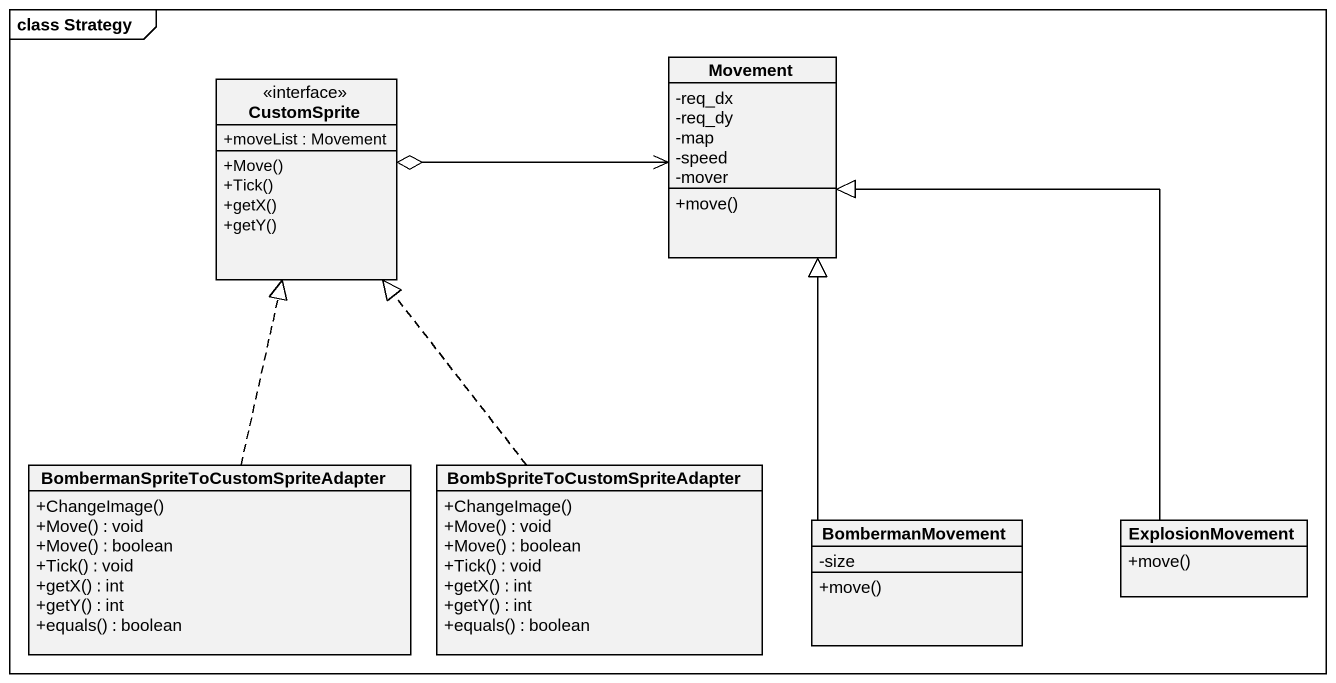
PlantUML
@startuml
mainframe class Strategy
hide circle
hide empty members
skinparam classAttributeIconSize 0
interface CustomSprite {
  +moveList : Movement
  +Move()
  +Tick()
  +getX()
  +getY()
}
class Movement {
  -req_dx
  -req_dy
  -map
  -speed
  -mover
  +move()
}
class "BombermanSpriteToCustomSpriteAdapter" as BombermanSpriteToCustomSprit {
  +ChangeImage()
  +Move() : void
  +Move() : boolean
  +Tick() : void
  +getX() : int
  +getY() : int
  +equals() : boolean
}
class "BombSpriteToCustomSpriteAdapter" as BombSpriteToCustomSpriteAdap {
  +ChangeImage()
  +Move() : void
  +Move() : boolean
  +Tick() : void
  +getX() : int
  +getY() : int
  +equals() : boolean
}
class BombermanMovement {
  -size
  +move()
}
class ExplosionMovement {
  +move()
}
CustomSprite o-right-> Movement
BombermanSpriteToCustomSprit .up.|> CustomSprite
BombSpriteToCustomSpriteAdap .up.|> CustomSprite
BombermanMovement -up-|> Movement
ExplosionMovement -up-|> Movement
@enduml
